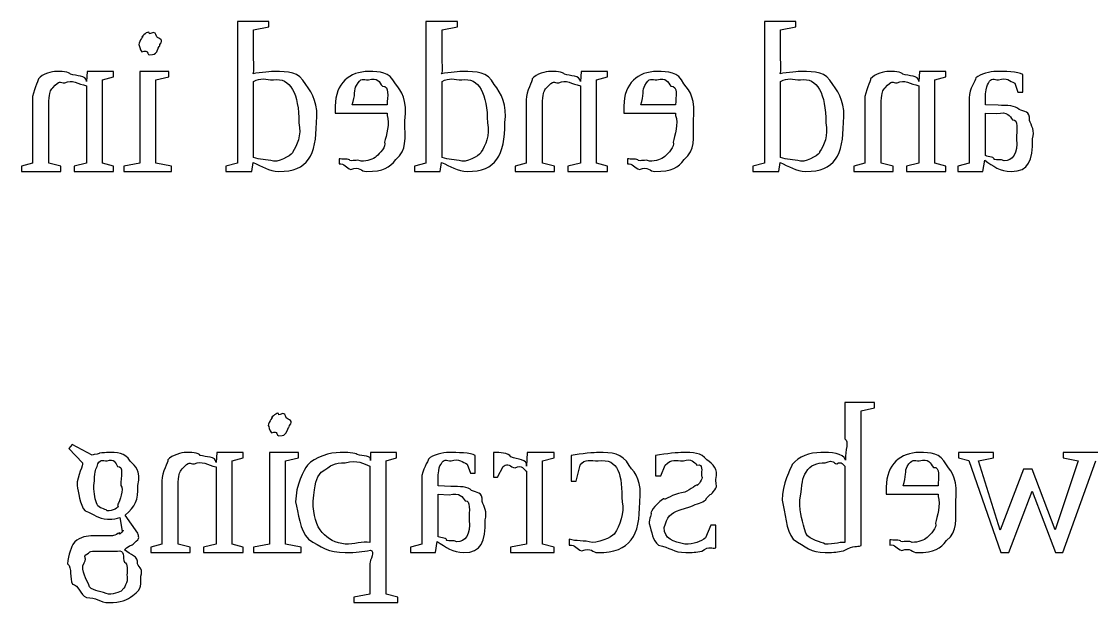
# Model space of a CAD drawing. Header units: millimetres. Extents: x 21 to 196, y 128 to 259.
# Drawn here: x 129.08 to 151.74, y 227.08 to 239.38 of the extents above; entities that cross this region are included whole.
import ezdxf

# ---------------------------------------------------------------- set-up
doc = ezdxf.new("R2010")
doc.units = ezdxf.units.MM
doc.layers.get('0').update_dxf_attribs({"linetype": 'CONTINUOUS'})

msp = doc.modelspace()

# ---------------------------------------------------------------- linework, layer by layer
at = {"color": 250}
for p, q in [((134.323, 239.378), (133.656, 239.378)), ((133.656, 239.378), (133.656, 236.379)), ((133.998, 239.201), (134.323, 239.262)), ((134.323, 239.262), (134.323, 239.378)), ((138.314, 239.378), (137.647, 239.378)), ((137.647, 239.378), (137.647, 236.379)), ((137.988, 239.201), (138.314, 239.262)), ((138.314, 239.262), (138.314, 239.378)), ((145.48, 239.378), (144.812, 239.378)), ((144.812, 239.378), (144.812, 236.379)), ((145.154, 239.201), (145.48, 239.262)), ((145.48, 239.262), (145.48, 239.378)), ((133.998, 238.645), (133.998, 239.201)), ((137.988, 238.645), (137.988, 239.201)), ((145.154, 238.645), (145.154, 239.201)), ((131.567, 238.893), (131.567, 238.893)), ((130.477, 238.319), (130.46, 238.11)), ((131.034, 238.319), (130.477, 238.319)), ((130.802, 238.143), (131.034, 238.204)), ((130.802, 236.379), (130.802, 238.143)), ((131.034, 238.204), (131.034, 238.319)), ((132.206, 238.319), (131.589, 238.319)), ((131.589, 238.319), (131.589, 236.379)), ((131.931, 238.143), (132.206, 238.204)), ((131.931, 236.379), (131.931, 238.143)), ((132.206, 238.204), (132.206, 238.319)), ((136.429, 238.143), (136.429, 238.143)), ((140.932, 238.319), (140.915, 238.11)), ((141.489, 238.319), (140.932, 238.319)), ((141.257, 238.143), (141.489, 238.204)), ((141.257, 236.379), (141.257, 238.143)), ((141.489, 238.204), (141.489, 238.319)), ((142.536, 238.143), (142.536, 238.143)), ((148.098, 238.319), (148.081, 238.11)), ((148.655, 238.319), (148.098, 238.319)), ((148.423, 238.143), (148.655, 238.204)), ((148.423, 236.379), (148.423, 238.143)), ((148.655, 238.204), (148.655, 238.319)), ((149.724, 238.319), (149.724, 238.319)), ((150.281, 237.884), (150.281, 238.253)), ((130.46, 238.016), (130.46, 236.379)), ((133.998, 236.5), (133.998, 238.104)), ((137.988, 236.5), (137.988, 238.104)), ((140.915, 238.016), (140.915, 236.379)), ((145.154, 236.5), (145.154, 238.104)), ((148.081, 238.016), (148.081, 236.379)), ((150.11, 238.071), (150.176, 237.884)), ((129.314, 237.719), (129.314, 236.379)), ((129.661, 236.379), (129.661, 237.691)), ((139.769, 237.719), (139.769, 236.379)), ((140.116, 236.379), (140.116, 237.691)), ((146.935, 237.719), (146.935, 236.379)), ((147.282, 236.379), (147.282, 237.691)), ((149.145, 237.763), (149.145, 236.379)), ((149.492, 237.614), (149.492, 237.845)), ((150.176, 237.884), (150.281, 237.884)), ((135.728, 237.586), (135.728, 237.437)), ((136.826, 237.614), (136.087, 237.614)), ((141.836, 237.586), (141.836, 237.437)), ((142.933, 237.614), (142.194, 237.614)), ((149.762, 237.603), (149.492, 237.614)), ((134.957, 237.234), (134.957, 237.234)), ((135.728, 237.437), (136.826, 237.437)), ((136.826, 237.437), (136.826, 237.388)), ((138.948, 237.234), (138.948, 237.234)), ((141.836, 237.437), (142.933, 237.437)), ((142.933, 237.437), (142.933, 237.388)), ((146.113, 237.234), (146.113, 237.234)), ((149.492, 237.437), (149.729, 237.427)), ((149.492, 236.539), (149.492, 237.437)), ((129.314, 236.379), (129.082, 236.318)), ((129.082, 236.318), (129.082, 236.203)), ((129.915, 236.318), (129.661, 236.379)), ((129.915, 236.203), (129.915, 236.318)), ((130.46, 236.379), (130.196, 236.318)), ((130.196, 236.318), (130.196, 236.203)), ((131.034, 236.318), (130.802, 236.379)), ((131.034, 236.203), (131.034, 236.318)), ((131.589, 236.379), (131.253, 236.318)), ((131.253, 236.318), (131.253, 236.203)), ((132.261, 236.318), (131.931, 236.379)), ((132.261, 236.203), (132.261, 236.318)), ((133.656, 236.379), (133.413, 236.318)), ((133.413, 236.318), (133.413, 236.203)), ((133.959, 236.203), (133.987, 236.39)), ((135.806, 236.473), (135.806, 236.363)), ((137.647, 236.379), (137.404, 236.318)), ((137.404, 236.318), (137.404, 236.203)), ((137.95, 236.203), (137.977, 236.39)), ((139.769, 236.379), (139.537, 236.318)), ((139.537, 236.318), (139.537, 236.203)), ((140.37, 236.318), (140.116, 236.379)), ((140.37, 236.203), (140.37, 236.318)), ((140.915, 236.379), (140.651, 236.318)), ((140.651, 236.318), (140.651, 236.203)), ((141.489, 236.318), (141.257, 236.379)), ((141.489, 236.203), (141.489, 236.318)), ((141.913, 236.473), (141.913, 236.363)), ((144.812, 236.379), (144.57, 236.318)), ((144.57, 236.318), (144.57, 236.203)), ((145.116, 236.203), (145.143, 236.39)), ((146.935, 236.379), (146.703, 236.318)), ((146.703, 236.318), (146.703, 236.203)), ((147.536, 236.318), (147.282, 236.379)), ((147.536, 236.203), (147.536, 236.318)), ((148.081, 236.379), (147.817, 236.318)), ((147.817, 236.318), (147.817, 236.203)), ((148.655, 236.318), (148.423, 236.379)), ((148.655, 236.203), (148.655, 236.318)), ((149.145, 236.379), (148.908, 236.318)), ((148.908, 236.318), (148.908, 236.203)), ((149.437, 236.203), (149.476, 236.44)), ((129.082, 236.203), (129.915, 236.203)), ((130.196, 236.203), (131.034, 236.203)), ((131.253, 236.203), (132.261, 236.203)), ((133.413, 236.203), (133.959, 236.203)), ((137.404, 236.203), (137.95, 236.203)), ((139.537, 236.203), (140.37, 236.203)), ((140.651, 236.203), (141.489, 236.203)), ((144.57, 236.203), (145.116, 236.203)), ((146.703, 236.203), (147.536, 236.203)), ((147.817, 236.203), (148.655, 236.203)), ((148.908, 236.203), (149.437, 236.203))]:
    msp.add_line(p, q, dxfattribs=at)
at = {"color": 0}
for p, q in [((147.143, 231.316), (146.514, 231.316)), ((146.514, 231.316), (146.514, 230.55)), ((146.862, 231.14), (147.143, 231.2)), ((146.862, 228.29), (146.862, 231.14)), ((147.143, 231.2), (147.143, 231.316)), ((134.309, 230.831), (134.309, 230.831)), ((130.16, 230.429), (130.088, 230.341)), ((130.579, 230.203), (130.16, 230.429)), ((130.088, 230.341), (130.375, 230.037)), ((133.219, 230.258), (133.203, 230.048)), ((133.776, 230.258), (133.219, 230.258)), ((133.776, 230.142), (133.776, 230.258)), ((134.948, 230.258), (134.331, 230.258)), ((134.331, 230.258), (134.331, 228.317)), ((134.948, 230.142), (134.948, 230.258)), ((136.475, 230.258), (136.47, 230.092)), ((137.021, 230.258), (136.475, 230.258)), ((137.021, 230.142), (137.021, 230.258)), ((138.135, 230.258), (138.135, 230.258)), ((138.691, 229.822), (138.691, 230.192)), ((139.075, 230.258), (139.075, 229.734)), ((139.107, 230.258), (139.075, 230.258)), ((139.791, 230.258), (139.774, 229.966)), ((140.364, 230.258), (139.791, 230.258)), ((140.364, 230.142), (140.364, 230.258)), ((140.722, 230.192), (140.722, 229.651)), ((142.507, 230.192), (142.507, 229.767)), ((149.663, 230.258), (148.924, 230.258)), ((148.924, 230.258), (148.924, 230.148)), ((149.663, 230.142), (149.663, 230.258)), ((152.055, 230.258), (151.135, 230.258)), ((151.135, 230.258), (151.135, 230.148)), ((133.544, 230.081), (133.776, 230.142)), ((133.544, 228.317), (133.544, 230.081)), ((134.673, 230.081), (134.948, 230.142)), ((134.673, 228.317), (134.673, 230.081)), ((136.459, 229.971), (136.459, 228.356)), ((136.801, 230.081), (137.021, 230.142)), ((136.801, 227.259), (136.801, 230.081)), ((138.52, 230.01), (138.587, 229.822)), ((140.116, 230.081), (140.364, 230.142)), ((140.116, 228.317), (140.116, 230.081)), ((140.827, 229.651), (140.91, 229.988)), ((142.617, 229.767), (142.711, 229.988)), ((146.514, 229.971), (146.514, 228.351)), ((148.091, 230.081), (148.091, 230.081)), ((148.924, 230.148), (149.14, 230.092)), ((149.14, 230.092), (149.818, 228.141)), ((149.344, 230.081), (149.663, 230.142)), ((149.806, 228.615), (149.344, 230.081)), ((151.455, 230.081), (150.969, 228.621)), ((151.129, 228.141), (151.83, 230.081)), ((151.135, 230.148), (151.455, 230.081)), ((133.203, 229.955), (133.203, 228.317)), ((137.903, 229.552), (137.903, 229.784)), ((138.587, 229.822), (138.691, 229.822)), ((139.163, 229.734), (139.284, 229.96)), ((139.774, 229.861), (139.774, 228.317)), ((142.507, 229.767), (142.617, 229.767)), ((150.297, 229.905), (149.806, 228.615)), ((150.479, 229.905), (150.297, 229.905)), ((150.969, 228.621), (150.479, 229.905)), ((130.259, 229.558), (130.259, 229.558)), ((132.056, 229.657), (132.056, 228.317)), ((132.403, 228.317), (132.403, 229.629)), ((137.556, 229.701), (137.556, 228.317)), ((138.173, 229.541), (137.903, 229.552)), ((139.075, 229.734), (139.163, 229.734)), ((140.722, 229.651), (140.827, 229.651)), ((147.391, 229.525), (147.391, 229.376)), ((148.488, 229.552), (147.749, 229.552)), ((137.903, 229.376), (138.14, 229.365)), ((137.903, 228.477), (137.903, 229.376)), ((147.391, 229.376), (148.488, 229.376)), ((148.488, 229.376), (148.488, 229.326)), ((149.983, 228.141), (150.479, 229.442)), ((150.479, 229.442), (150.975, 228.141)), ((135.257, 229.227), (135.257, 229.227)), ((143.031, 229.045), (143.235, 229.106)), ((145.561, 229.254), (145.561, 229.254)), ((130.899, 229.023), (130.899, 229.023)), ((131.168, 228.88), (131.218, 228.593)), ((131.549, 228.549), (131.279, 228.93)), ((142.369, 228.753), (142.369, 228.753)), ((143.681, 228.72), (143.565, 228.455)), ((143.78, 228.72), (143.681, 228.72)), ((143.78, 228.24), (143.78, 228.72)), ((131.009, 228.494), (130.551, 228.494)), ((137.848, 228.141), (137.886, 228.378)), ((140.678, 228.422), (140.678, 228.301)), ((147.468, 228.411), (147.468, 228.301)), ((130.584, 228.169), (131.119, 228.169)), ((132.056, 228.317), (131.825, 228.257)), ((131.825, 228.257), (131.825, 228.141)), ((132.657, 228.257), (132.403, 228.317)), ((132.657, 228.141), (132.657, 228.257)), ((133.203, 228.317), (132.938, 228.257)), ((132.938, 228.257), (132.938, 228.141)), ((133.776, 228.257), (133.544, 228.317)), ((133.776, 228.141), (133.776, 228.257)), ((134.331, 228.317), (133.995, 228.257)), ((133.995, 228.257), (133.995, 228.141)), ((135.004, 228.257), (134.673, 228.317)), ((135.004, 228.141), (135.004, 228.257)), ((137.556, 228.317), (137.319, 228.257)), ((137.319, 228.257), (137.319, 228.141)), ((139.774, 228.317), (139.438, 228.257)), ((139.438, 228.257), (139.438, 228.141)), ((140.364, 228.257), (140.116, 228.317)), ((140.364, 228.141), (140.364, 228.257)), ((131.825, 228.141), (132.657, 228.141)), ((132.938, 228.141), (133.776, 228.141)), ((133.995, 228.141), (135.004, 228.141)), ((137.319, 228.141), (137.848, 228.141)), ((139.438, 228.141), (140.364, 228.141)), ((149.818, 228.141), (149.983, 228.141)), ((150.975, 228.141), (151.129, 228.141)), ((130.38, 227.86), (130.38, 227.86)), ((136.459, 227.91), (136.459, 227.259)), ((136.459, 227.259), (136.122, 227.198)), ((137.049, 227.198), (136.801, 227.259)), ((136.122, 227.198), (136.122, 227.083)), ((136.122, 227.083), (137.049, 227.083)), ((137.049, 227.083), (137.049, 227.198))]:
    msp.add_line(p, q, dxfattribs=at)
at = {"color": 250}
for points in [[(131.633, 239.052), (131.697, 239.116), (131.567, 238.955), (131.567, 238.893)], [(131.793, 239.118), (131.785, 239.204), (131.677, 239.097), (131.633, 239.052)], [(131.947, 239.052), (131.906, 239.204), (131.852, 239.118), (131.793, 239.118)], [(132.013, 238.893), (132.111, 238.999), (131.991, 239.008), (131.947, 239.052)], [(131.567, 238.893), (131.578, 238.877), (131.589, 238.782), (131.633, 238.738)], [(131.947, 238.738), (131.994, 238.877), (132.013, 238.833), (132.013, 238.893)], [(131.633, 238.738), (131.785, 238.789), (131.731, 238.672), (131.793, 238.672)], [(131.793, 238.672), (131.906, 238.672), (131.903, 238.694), (131.947, 238.738)], [(133.987, 238.27), (134.022, 238.333), (133.998, 238.442), (133.998, 238.645)], [(137.977, 238.27), (138.013, 238.333), (137.988, 238.442), (137.988, 238.645)], [(145.143, 238.27), (145.179, 238.333), (145.154, 238.442), (145.154, 238.645)], [(129.441, 238.165), (129.45, 238.113), (129.314, 237.913), (129.314, 237.719)], [(129.821, 238.319), (129.737, 238.319), (129.526, 238.267), (129.441, 238.165)], [(129.744, 237.972), (129.909, 238.157), (129.886, 238.077), (130.003, 238.077)], [(130.124, 238.259), (130.105, 238.319), (129.902, 238.319), (129.821, 238.319)], [(130.003, 238.077), (130.152, 238.157), (130.281, 238.056), (130.46, 238.016)], [(130.46, 238.11), (130.46, 238.242), (130.242, 238.221), (130.124, 238.259)], [(134.439, 238.319), (134.4, 238.319), (134.138, 238.303), (133.987, 238.27)], [(133.998, 238.104), (134.144, 238.201), (134.259, 238.143), (134.416, 238.143)], [(134.416, 238.143), (134.779, 238.201), (134.957, 237.84), (134.957, 237.234)], [(135.1, 238.044), (134.96, 238.319), (134.729, 238.319), (134.439, 238.319)], [(136.429, 238.319), (136.036, 238.319), (135.728, 238.074), (135.728, 237.586)], [(136.175, 238.022), (136.271, 238.201), (136.315, 238.143), (136.429, 238.143)], [(137.002, 238.06), (136.867, 238.319), (136.675, 238.319), (136.429, 238.319)], [(136.429, 238.143), (136.631, 238.201), (136.657, 238.096), (136.726, 238.005)], [(138.429, 238.319), (138.391, 238.319), (138.129, 238.303), (137.977, 238.27)], [(137.988, 238.104), (138.135, 238.201), (138.25, 238.143), (138.407, 238.143)], [(138.407, 238.143), (138.77, 238.201), (138.948, 237.84), (138.948, 237.234)], [(139.091, 238.044), (138.95, 238.319), (138.72, 238.319), (138.429, 238.319)], [(139.896, 238.165), (139.905, 238.113), (139.769, 237.913), (139.769, 237.719)], [(140.276, 238.319), (140.192, 238.319), (139.981, 238.267), (139.896, 238.165)], [(140.199, 237.972), (140.364, 238.157), (140.341, 238.077), (140.458, 238.077)], [(140.579, 238.259), (140.56, 238.319), (140.357, 238.319), (140.276, 238.319)], [(140.458, 238.077), (140.607, 238.157), (140.736, 238.056), (140.915, 238.016)], [(140.915, 238.11), (140.915, 238.242), (140.698, 238.221), (140.579, 238.259)], [(142.536, 238.319), (142.143, 238.319), (141.836, 238.074), (141.836, 237.586)], [(142.282, 238.022), (142.379, 238.201), (142.423, 238.143), (142.536, 238.143)], [(143.109, 238.06), (142.974, 238.319), (142.783, 238.319), (142.536, 238.319)], [(142.536, 238.143), (142.738, 238.201), (142.765, 238.096), (142.834, 238.005)], [(145.595, 238.319), (145.557, 238.319), (145.295, 238.303), (145.143, 238.27)], [(145.154, 238.104), (145.3, 238.201), (145.416, 238.143), (145.573, 238.143)], [(145.573, 238.143), (145.936, 238.201), (146.113, 237.84), (146.113, 237.234)], [(146.257, 238.044), (146.116, 238.319), (145.886, 238.319), (145.595, 238.319)], [(147.061, 238.165), (147.071, 238.113), (146.935, 237.913), (146.935, 237.719)], [(147.442, 238.319), (147.358, 238.319), (147.147, 238.267), (147.061, 238.165)], [(147.365, 237.972), (147.53, 238.157), (147.507, 238.077), (147.624, 238.077)], [(147.745, 238.259), (147.726, 238.319), (147.523, 238.319), (147.442, 238.319)], [(147.624, 238.077), (147.773, 238.157), (147.902, 238.056), (148.081, 238.016)], [(148.081, 238.11), (148.081, 238.242), (147.864, 238.221), (147.745, 238.259)], [(149.288, 238.181), (149.287, 238.135), (149.145, 237.95), (149.145, 237.763)], [(149.724, 238.319), (149.592, 238.319), (149.381, 238.272), (149.288, 238.181)], [(149.558, 238.071), (149.607, 238.201), (149.673, 238.143), (149.768, 238.143)], [(150.281, 238.253), (150.187, 238.319), (149.886, 238.319), (149.724, 238.319)], [(149.768, 238.143), (149.944, 238.201), (150.008, 238.118), (150.11, 238.071)], [(129.661, 237.691), (129.682, 237.9), (129.689, 237.902), (129.744, 237.972)], [(135.326, 237.239), (135.378, 237.599), (135.252, 237.859), (135.1, 238.044)], [(136.087, 237.614), (136.157, 237.804), (136.117, 237.94), (136.175, 238.022)], [(136.726, 238.005), (136.885, 238.022), (136.826, 237.786), (136.826, 237.614)], [(137.2, 237.272), (137.253, 237.738), (137.134, 237.887), (137.002, 238.06)], [(139.317, 237.239), (139.369, 237.599), (139.242, 237.859), (139.091, 238.044)], [(140.116, 237.691), (140.137, 237.9), (140.144, 237.902), (140.199, 237.972)], [(142.194, 237.614), (142.265, 237.804), (142.224, 237.94), (142.282, 238.022)], [(142.834, 238.005), (142.992, 238.022), (142.933, 237.786), (142.933, 237.614)], [(143.308, 237.272), (143.36, 237.738), (143.242, 237.887), (143.109, 238.06)], [(146.483, 237.239), (146.535, 237.599), (146.408, 237.859), (146.257, 238.044)], [(147.282, 237.691), (147.303, 237.9), (147.309, 237.902), (147.365, 237.972)], [(149.492, 237.845), (149.519, 237.988), (149.514, 238.023), (149.558, 238.071)], [(149.729, 237.427), (149.959, 237.482), (150.008, 237.374), (150.066, 237.294)], [(150.203, 237.515), (150.125, 237.603), (149.954, 237.599), (149.762, 237.603)], [(150.424, 237.283), (150.445, 237.495), (150.303, 237.462), (150.203, 237.515)], [(134.533, 236.203), (135.143, 236.203), (135.326, 236.547), (135.326, 237.239)], [(134.957, 237.234), (135.015, 236.966), (134.913, 236.751), (134.825, 236.616)], [(136.826, 237.388), (136.885, 237.224), (136.808, 236.96), (136.77, 236.825)], [(137.007, 236.456), (137.253, 236.657), (137.2, 236.897), (137.2, 237.272)], [(138.523, 236.203), (139.134, 236.203), (139.317, 236.547), (139.317, 237.239)], [(138.948, 237.234), (139.005, 236.966), (138.903, 236.751), (138.815, 236.616)], [(142.933, 237.388), (142.992, 237.224), (142.915, 236.96), (142.878, 236.825)], [(143.115, 236.456), (143.36, 236.657), (143.308, 236.897), (143.308, 237.272)], [(145.689, 236.203), (146.299, 236.203), (146.483, 236.547), (146.483, 237.239)], [(146.113, 237.234), (146.171, 236.966), (146.069, 236.751), (145.981, 236.616)], [(150.066, 237.294), (150.191, 237.319), (150.148, 237.076), (150.148, 236.886)], [(150.49, 236.897), (150.537, 237.054), (150.468, 237.18), (150.424, 237.283)], [(136.77, 236.825), (136.808, 236.721), (136.671, 236.591), (136.594, 236.522)], [(142.878, 236.825), (142.915, 236.721), (142.779, 236.591), (142.701, 236.522)], [(150.148, 236.886), (150.191, 236.589), (150.063, 236.428), (149.889, 236.428)], [(150.033, 236.203), (150.418, 236.203), (150.49, 236.434), (150.49, 236.897)], [(134.825, 236.616), (134.838, 236.58), (134.601, 236.418), (134.416, 236.418)], [(138.815, 236.616), (138.829, 236.58), (138.592, 236.418), (138.407, 236.418)], [(145.981, 236.616), (145.995, 236.58), (145.758, 236.418), (145.573, 236.418)], [(149.674, 236.456), (149.699, 236.511), (149.556, 236.506), (149.492, 236.539)], [(133.987, 236.39), (134.168, 236.32), (134.323, 236.203), (134.533, 236.203)], [(134.416, 236.418), (134.265, 236.463), (134.123, 236.445), (133.998, 236.5)], [(136.037, 236.434), (136.029, 236.485), (135.865, 236.457), (135.806, 236.473)], [(135.806, 236.363), (135.915, 236.382), (135.953, 236.28), (136.059, 236.247)], [(136.274, 236.418), (136.216, 236.463), (136.13, 236.423), (136.037, 236.434)], [(136.059, 236.247), (136.245, 236.32), (136.274, 236.203), (136.385, 236.203)], [(136.594, 236.522), (136.532, 236.463), (136.406, 236.418), (136.274, 236.418)], [(136.385, 236.203), (136.756, 236.203), (136.875, 236.287), (137.007, 236.456)], [(137.977, 236.39), (138.159, 236.32), (138.314, 236.203), (138.523, 236.203)], [(138.407, 236.418), (138.256, 236.463), (138.114, 236.445), (137.988, 236.5)], [(142.145, 236.434), (142.136, 236.485), (141.972, 236.457), (141.913, 236.473)], [(141.913, 236.363), (142.022, 236.382), (142.06, 236.28), (142.167, 236.247)], [(142.382, 236.418), (142.324, 236.463), (142.237, 236.423), (142.145, 236.434)], [(142.167, 236.247), (142.353, 236.32), (142.382, 236.203), (142.492, 236.203)], [(142.701, 236.522), (142.639, 236.463), (142.514, 236.418), (142.382, 236.418)], [(142.492, 236.203), (142.864, 236.203), (142.983, 236.287), (143.115, 236.456)], [(145.143, 236.39), (145.325, 236.32), (145.48, 236.203), (145.689, 236.203)], [(145.573, 236.418), (145.422, 236.463), (145.28, 236.445), (145.154, 236.5)], [(149.476, 236.44), (149.651, 236.32), (149.805, 236.203), (150.033, 236.203)], [(149.889, 236.428), (149.816, 236.47), (149.733, 236.437), (149.674, 236.456)]]:
    msp.add_open_spline(points, degree=3, dxfattribs=at)
at = {"color": 0}
for points in [[(134.535, 231.057), (134.527, 231.142), (134.419, 231.035), (134.375, 230.991)], [(134.689, 230.991), (134.648, 231.142), (134.594, 231.057), (134.535, 231.057)], [(134.375, 230.991), (134.439, 231.054), (134.309, 230.893), (134.309, 230.831)], [(134.755, 230.831), (134.854, 230.937), (134.734, 230.947), (134.689, 230.991)], [(134.309, 230.831), (134.32, 230.816), (134.331, 230.721), (134.375, 230.677)], [(134.375, 230.677), (134.527, 230.728), (134.473, 230.61), (134.535, 230.61)], [(134.535, 230.61), (134.648, 230.61), (134.645, 230.633), (134.689, 230.677)], [(134.689, 230.677), (134.736, 230.816), (134.755, 230.772), (134.755, 230.831)], [(146.514, 230.55), (146.607, 230.489), (146.52, 230.318), (146.531, 230.098)], [(130.733, 230.241), (130.774, 230.236), (130.616, 230.216), (130.579, 230.203)], [(130.893, 230.258), (130.907, 230.258), (130.799, 230.252), (130.733, 230.241)], [(131.384, 230.076), (131.277, 230.258), (131.107, 230.258), (130.893, 230.258)], [(132.563, 230.258), (132.479, 230.258), (132.268, 230.206), (132.183, 230.104)], [(132.866, 230.197), (132.847, 230.258), (132.644, 230.258), (132.563, 230.258)], [(133.203, 230.048), (133.203, 230.18), (132.985, 230.16), (132.866, 230.197)], [(135.83, 230.258), (135.621, 230.258), (135.298, 230.167), (135.136, 229.988)], [(136.189, 230.214), (136.161, 230.258), (135.952, 230.258), (135.83, 230.258)], [(136.47, 230.092), (136.514, 230.198), (136.307, 230.183), (136.189, 230.214)], [(138.135, 230.258), (138.002, 230.258), (137.791, 230.211), (137.699, 230.12)], [(138.691, 230.192), (138.598, 230.258), (138.297, 230.258), (138.135, 230.258)], [(139.444, 230.164), (139.399, 230.258), (139.189, 230.258), (139.107, 230.258)], [(141.296, 230.258), (141.227, 230.258), (140.929, 230.236), (140.722, 230.192)], [(141.946, 229.982), (141.803, 230.258), (141.58, 230.258), (141.296, 230.258)], [(143.08, 230.258), (142.991, 230.258), (142.738, 230.236), (142.507, 230.192)], [(143.593, 230.104), (143.476, 230.258), (143.298, 230.258), (143.08, 230.258)], [(146.007, 230.258), (145.769, 230.258), (145.542, 230.172), (145.401, 230.004)], [(146.531, 230.098), (146.479, 230.258), (146.217, 230.258), (146.007, 230.258)], [(148.091, 230.258), (147.698, 230.258), (147.391, 230.013), (147.391, 229.525)], [(148.664, 229.999), (148.529, 230.258), (148.337, 230.258), (148.091, 230.258)], [(130.375, 230.037), (130.406, 230), (130.259, 229.767), (130.259, 229.558)], [(130.683, 229.96), (130.733, 230.139), (130.799, 230.081), (130.899, 230.081)], [(130.899, 230.081), (131.05, 230.139), (131.072, 230.04), (131.119, 229.96)], [(131.119, 229.96), (131.259, 229.978), (131.185, 229.745), (131.185, 229.558)], [(131.549, 229.558), (131.619, 229.897), (131.494, 229.955), (131.384, 230.076)], [(132.183, 230.104), (132.193, 230.051), (132.056, 229.851), (132.056, 229.657)], [(132.486, 229.911), (132.651, 230.095), (132.628, 230.015), (132.745, 230.015)], [(132.745, 230.015), (132.894, 230.095), (133.023, 229.995), (133.203, 229.955)], [(135.136, 229.988), (135.059, 229.901), (134.888, 229.554), (134.888, 229.216)], [(135.428, 229.839), (135.647, 229.996), (135.708, 230.043), (135.935, 230.043)], [(135.935, 230.043), (136.203, 230.114), (136.32, 230.018), (136.459, 229.971)], [(137.699, 230.12), (137.698, 230.073), (137.556, 229.888), (137.556, 229.701)], [(137.903, 229.784), (137.929, 229.927), (137.925, 229.961), (137.969, 230.01)], [(137.969, 230.01), (138.017, 230.139), (138.084, 230.081), (138.179, 230.081)], [(138.179, 230.081), (138.355, 230.139), (138.418, 230.057), (138.52, 230.01)], [(139.284, 229.96), (139.388, 230.059), (139.437, 229.95), (139.532, 229.932)], [(139.774, 229.966), (139.801, 230.132), (139.584, 230.101), (139.444, 230.164)], [(139.532, 229.932), (139.694, 230.022), (139.706, 229.89), (139.774, 229.861)], [(140.91, 229.988), (141.013, 230.139), (141.14, 230.081), (141.29, 230.081)], [(141.29, 230.081), (141.737, 230.139), (141.797, 229.789), (141.797, 229.205)], [(142.172, 229.21), (142.222, 229.658), (142.098, 229.802), (141.946, 229.982)], [(142.711, 229.988), (142.858, 230.139), (142.921, 230.081), (143.097, 230.081)], [(143.097, 230.081), (143.278, 230.139), (143.317, 230.051), (143.383, 229.993)], [(143.383, 229.993), (143.524, 230.026), (143.477, 229.862), (143.477, 229.767)], [(143.78, 229.684), (143.844, 229.934), (143.718, 230), (143.593, 230.104)], [(145.401, 230.004), (145.368, 229.923), (145.186, 229.587), (145.186, 229.249)], [(145.693, 229.844), (145.795, 229.996), (145.918, 230.043), (146.101, 230.043)], [(146.101, 230.043), (146.294, 230.114), (146.263, 230.034), (146.344, 230.021)], [(146.344, 230.021), (146.453, 230.084), (146.479, 229.989), (146.514, 229.971)], [(147.837, 229.96), (147.934, 230.139), (147.978, 230.081), (148.091, 230.081)], [(148.091, 230.081), (148.293, 230.139), (148.32, 230.034), (148.389, 229.944)], [(148.863, 229.21), (148.915, 229.676), (148.796, 229.825), (148.664, 229.999)], [(130.617, 229.558), (130.645, 229.861), (130.639, 229.879), (130.683, 229.96)], [(132.403, 229.629), (132.424, 229.839), (132.431, 229.84), (132.486, 229.911)], [(135.257, 229.227), (135.305, 229.61), (135.315, 229.707), (135.428, 229.839)], [(143.477, 229.767), (143.524, 229.731), (143.448, 229.616), (143.389, 229.558)], [(145.561, 229.254), (145.619, 229.618), (145.605, 229.715), (145.693, 229.844)], [(147.749, 229.552), (147.82, 229.742), (147.779, 229.879), (147.837, 229.96)], [(148.389, 229.944), (148.547, 229.96), (148.488, 229.725), (148.488, 229.552)], [(130.259, 229.558), (130.289, 229.438), (130.317, 229.144), (130.43, 229.023)], [(130.683, 229.155), (130.645, 229.257), (130.617, 229.377), (130.617, 229.558)], [(131.185, 229.558), (131.259, 229.486), (131.163, 229.234), (131.119, 229.15)], [(131.279, 228.93), (131.502, 229.125), (131.549, 229.245), (131.549, 229.558)], [(138.614, 229.453), (138.535, 229.541), (138.365, 229.537), (138.173, 229.541)], [(143.389, 229.558), (143.406, 229.618), (143.243, 229.456), (143.124, 229.42)], [(143.725, 229.426), (143.844, 229.541), (143.78, 229.585), (143.78, 229.684)], [(138.14, 229.365), (138.37, 229.42), (138.418, 229.313), (138.476, 229.233)], [(138.835, 229.222), (138.855, 229.434), (138.713, 229.401), (138.614, 229.453)], [(142.694, 229.266), (142.697, 229.328), (142.566, 229.191), (142.518, 229.144)], [(143.124, 229.42), (142.951, 229.394), (142.761, 229.298), (142.694, 229.266)], [(143.565, 229.249), (143.652, 229.398), (143.69, 229.355), (143.725, 229.426)], [(148.488, 229.326), (148.547, 229.162), (148.47, 228.899), (148.433, 228.764)], [(130.899, 229.023), (130.847, 229.081), (130.725, 229.067), (130.683, 229.155)], [(131.119, 229.15), (131.167, 229.081), (130.998, 229.023), (130.899, 229.023)], [(134.888, 229.216), (134.942, 228.986), (134.979, 228.61), (135.158, 228.422)], [(135.935, 228.317), (135.541, 228.375), (135.257, 228.621), (135.257, 229.227)], [(138.476, 229.233), (138.602, 229.257), (138.559, 229.015), (138.559, 228.825)], [(138.901, 228.836), (138.948, 228.993), (138.879, 229.118), (138.835, 229.222)], [(141.285, 228.141), (141.987, 228.141), (142.172, 228.497), (142.172, 229.21)], [(141.797, 229.205), (141.855, 229.015), (141.746, 228.681), (141.643, 228.549)], [(142.518, 229.144), (142.484, 229.114), (142.434, 229.041), (142.408, 228.979)], [(143.235, 229.106), (143.395, 229.184), (143.497, 229.201), (143.565, 229.249)], [(145.186, 229.249), (145.251, 228.99), (145.266, 228.612), (145.423, 228.422)], [(145.688, 228.549), (145.619, 228.805), (145.561, 228.942), (145.561, 229.254)], [(148.67, 228.395), (148.915, 228.596), (148.863, 228.836), (148.863, 229.21)], [(130.43, 229.023), (130.631, 228.964), (130.699, 228.847), (130.904, 228.847)], [(130.904, 228.847), (131.05, 228.847), (131.089, 228.858), (131.168, 228.88)], [(138.443, 228.141), (138.829, 228.141), (138.901, 228.372), (138.901, 228.836)], [(142.408, 228.979), (142.433, 228.99), (142.369, 228.841), (142.369, 228.753)], [(142.689, 228.67), (142.764, 228.902), (142.803, 228.968), (143.031, 229.045)], [(131.157, 228.527), (131.2, 228.611), (131.068, 228.494), (131.009, 228.494)], [(131.218, 228.593), (131.277, 228.655), (131.195, 228.549), (131.157, 228.527)], [(138.559, 228.825), (138.602, 228.527), (138.473, 228.367), (138.3, 228.367)], [(142.369, 228.753), (142.433, 228.582), (142.435, 228.398), (142.568, 228.296)], [(143.13, 228.317), (142.881, 228.375), (142.689, 228.435), (142.689, 228.67)], [(148.433, 228.764), (148.47, 228.659), (148.334, 228.53), (148.256, 228.461)], [(130.551, 228.494), (130.435, 228.494), (130.263, 228.44), (130.182, 228.334)], [(131.466, 228.34), (131.619, 228.457), (131.549, 228.475), (131.549, 228.549)], [(135.158, 228.422), (135.416, 228.258), (135.593, 228.141), (135.935, 228.141)], [(137.886, 228.378), (138.061, 228.258), (138.216, 228.141), (138.443, 228.141)], [(138.085, 228.395), (138.11, 228.45), (137.966, 228.444), (137.903, 228.477)], [(138.3, 228.367), (138.227, 228.408), (138.144, 228.375), (138.085, 228.395)], [(141.163, 228.356), (141.009, 228.402), (140.815, 228.378), (140.678, 228.422)], [(141.643, 228.549), (141.648, 228.519), (141.381, 228.356), (141.163, 228.356)], [(143.565, 228.455), (143.472, 228.375), (143.31, 228.317), (143.13, 228.317)], [(145.423, 228.422), (145.681, 228.258), (145.802, 228.141), (146.096, 228.141)], [(146.101, 228.317), (146.022, 228.375), (145.773, 228.395), (145.688, 228.549)], [(147.7, 228.372), (147.691, 228.424), (147.527, 228.396), (147.468, 228.411)], [(147.937, 228.356), (147.879, 228.402), (147.792, 228.362), (147.7, 228.372)], [(148.256, 228.461), (148.194, 228.402), (148.069, 228.356), (147.937, 228.356)], [(148.047, 228.141), (148.419, 228.141), (148.537, 228.225), (148.67, 228.395)], [(130.182, 228.334), (130.157, 228.284), (130.061, 228.089), (130.061, 227.904)], [(130.435, 228.086), (130.557, 228.159), (130.518, 228.169), (130.584, 228.169)], [(131.119, 228.169), (131.273, 228.214), (131.226, 228.03), (131.262, 227.937)], [(131.262, 228.202), (131.392, 228.324), (131.411, 228.273), (131.466, 228.34)], [(131.538, 227.904), (131.56, 228.068), (131.395, 228.089), (131.262, 228.202)], [(136.459, 228.356), (136.302, 228.375), (136.127, 228.317), (135.935, 228.317)], [(135.935, 228.141), (136.18, 228.141), (136.302, 228.158), (136.47, 228.191)], [(136.47, 228.191), (136.577, 228.174), (136.459, 227.98), (136.459, 227.91)], [(140.678, 228.301), (140.819, 228.314), (140.83, 228.209), (140.943, 228.18)], [(140.943, 228.18), (141.161, 228.258), (141.168, 228.141), (141.285, 228.141)], [(142.568, 228.296), (142.81, 228.258), (142.89, 228.141), (143.147, 228.141)], [(143.147, 228.141), (143.288, 228.141), (143.364, 228.15), (143.488, 228.169)], [(143.488, 228.169), (143.656, 228.298), (143.711, 228.214), (143.78, 228.24)], [(146.096, 228.141), (146.327, 228.141), (146.344, 228.153), (146.487, 228.18)], [(146.514, 228.351), (146.492, 228.375), (146.263, 228.317), (146.101, 228.317)], [(146.487, 228.18), (146.732, 228.314), (146.756, 228.246), (146.862, 228.29)], [(147.468, 228.301), (147.577, 228.32), (147.616, 228.218), (147.721, 228.185)], [(147.721, 228.185), (147.908, 228.258), (147.937, 228.141), (148.047, 228.141)], [(130.38, 227.86), (130.488, 228.05), (130.4, 228.031), (130.435, 228.086)], [(131.262, 227.937), (131.348, 227.91), (131.317, 227.754), (131.317, 227.673)], [(130.061, 227.904), (130.157, 227.819), (130.096, 227.595), (130.165, 227.474)], [(130.524, 227.419), (130.488, 227.528), (130.38, 227.67), (130.38, 227.86)], [(131.609, 227.645), (131.659, 227.782), (131.586, 227.82), (131.538, 227.904)], [(130.165, 227.474), (130.292, 227.455), (130.33, 227.254), (130.458, 227.187)], [(131.317, 227.673), (131.348, 227.565), (131.287, 227.422), (131.224, 227.358)], [(131.439, 227.232), (131.659, 227.396), (131.609, 227.466), (131.609, 227.645)], [(130.926, 227.259), (130.792, 227.318), (130.616, 227.313), (130.524, 227.419)], [(131.224, 227.358), (131.218, 227.318), (131.058, 227.259), (130.926, 227.259)], [(130.458, 227.187), (130.667, 227.201), (130.744, 227.083), (130.932, 227.083)], [(130.932, 227.083), (131.193, 227.083), (131.322, 227.132), (131.439, 227.232)]]:
    msp.add_open_spline(points, degree=3, dxfattribs=at)

doc.saveas('drawing.dxf')
